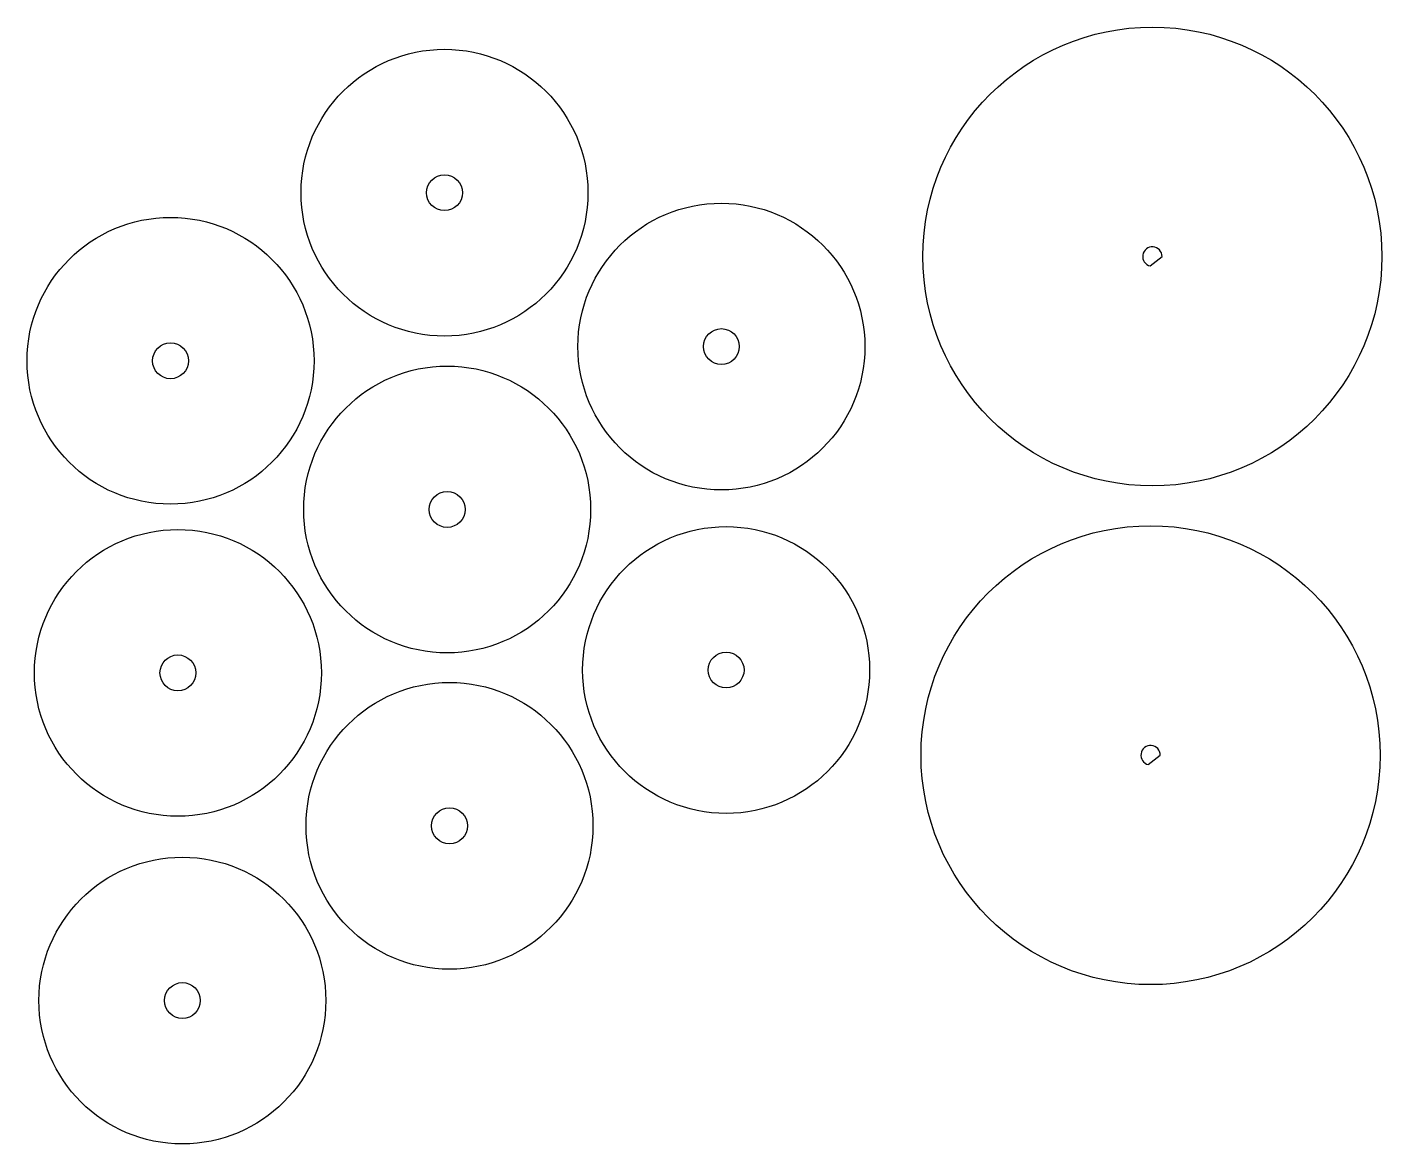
# Model space of a CAD drawing. Header units: millimetres. Extents: x 1320 to 1508, y 1530 to 1685.
import ezdxf

# ---------------------------------------------------------------- set-up
doc = ezdxf.new("R2010")
doc.units = ezdxf.units.MM

msp = doc.modelspace()

# ---------------------------------------------------------------- linework, layer by layer
for p, q in [((1476.19, 1651.97), (1477.85, 1653.28)), ((1475.93, 1582.41), (1477.6, 1583.73))]:
    msp.add_line(p, q)
for centre, radius in [((1476.5, 1653.28), 32), ((1377.82, 1662.18), 20), ((1377.82, 1662.18), 2.5), ((1416.42, 1640.72), 20), ((1339.63, 1638.74), 20), ((1416.42, 1640.72), 2.5), ((1339.63, 1638.74), 2.5), ((1378.19, 1618), 20), ((1378.19, 1618), 2.5), ((1340.66, 1595.21), 20), ((1417.08, 1595.61), 20), ((1476.25, 1583.73), 32), ((1417.08, 1595.61), 2.5), ((1340.66, 1595.21), 2.5), ((1378.52, 1573.88), 20), ((1378.52, 1573.88), 2.5), ((1341.28, 1549.51), 20), ((1341.28, 1549.51), 2.5)]:
    msp.add_circle(centre, radius)
for centre in [(1476.5, 1653.28), (1476.25, 1583.73)]:
    msp.add_arc(centre, 1.35, 0, 256.6292)

doc.saveas('drawing.dxf')
